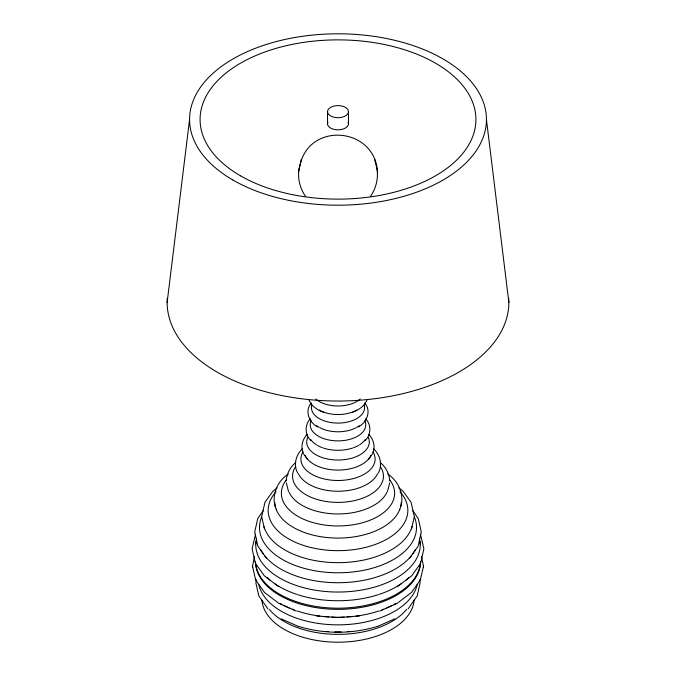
<?xml version="1.0" encoding="UTF-8"?>
<svg xmlns="http://www.w3.org/2000/svg" width="676" height="676" viewBox="0 0 676 676"><rect width="100%" height="100%" fill="white"/><g stroke="black" fill="none" stroke-linecap="round" stroke-linejoin="round"><path stroke-width="1.01" d="M296.249 611.087L278.951 603.423L264.493 592.438L255.612 579.839L252.503 566.209L254.531 556.466M261.688 516.489L264.95 502.276L273.045 491.072L277.109 488.013M376.16 165.874C379.236 176.166 376.464 187.869 370.389 196.522M167.141 302.383L189.567 119.5M255.739 544.552L256.474 538.637M305.611 196.522C299.536 187.869 296.764 176.166 299.84 165.874M300.043 165.012C309.6 121.41 374.724 127.232 377.504 171.772M256.381 579.814L255.866 582.78L258.815 595.945L267.814 608.755M286.159 481.025C286.725 473.876 290.114 466.913 295.826 462.536M372.873 452.776C375.543 446.506 373.482 439.155 368.834 434.398M389.655 482.951L387.509 491.528M399.778 509.222C405.431 496.505 398.941 481.219 387.678 474.045M411.523 528.852L414.118 517.478M420.878 562.474L423.877 548.751L420.489 534.234M379.751 611.087L397.049 603.423L411.507 592.438L420.387 579.839L423.497 566.209L421.469 556.466M298.496 171.772L301.335 159.333M420.387 579.839L420.582 578.986M423.294 567.096L423.497 566.209M366.899 400.319C364.254 406.437 358.255 410.222 352.188 412.402M255.511 534.234L252.123 548.751L255.122 562.474M372.62 453.638L368.631 459.334M378.247 473.099C382.903 465.206 380.14 454.847 373.625 448.872M311.121 403.293C304.301 410.949 309.363 422.889 317.771 426.953M310.445 418.74C304.555 424.562 304.775 434.778 310.757 440.49M307.166 434.398C302.518 439.155 300.457 446.506 303.127 452.776M263.37 510.439L257.708 518.661L254.725 531.995L257.902 546.2L266.606 558.435M365.243 440.49C371.225 434.778 371.445 424.562 365.555 418.74M409.394 558.435L418.098 546.2L421.275 531.995L418.292 518.661L412.63 510.439M420.109 564.046L411.616 575.876L397.623 586.481M408.186 608.755L417.185 595.945L420.134 582.78L419.619 579.814M302.375 448.872C295.86 454.847 293.097 465.206 297.753 473.099M288.322 474.045C277.059 481.219 270.569 496.505 276.222 509.222M358.229 426.953C366.637 422.889 371.699 410.949 364.879 403.293M378.146 626.204L394.776 618.836M377.698 626.322C351.951 634.215 324.049 634.215 298.302 626.322M359.615 615.904L338 617.543L316.385 615.904M323.812 412.402C317.745 410.222 311.746 406.437 309.101 400.319M281.224 618.836L297.854 626.204M380.174 462.536C385.886 466.913 389.275 473.876 389.841 481.025M398.891 488.013L402.955 491.072L411.05 502.276L414.312 516.489M278.377 586.481L264.384 575.876L255.891 564.046M307.369 459.334L303.38 453.638M288.491 491.528L286.345 482.951M252.503 566.209L252.706 567.096M255.418 578.986L255.612 579.839M374.665 159.333L375.957 165.012M261.882 517.478L264.477 528.852M419.526 538.637L420.261 544.552M486.433 119.5L508.859 302.383M364.533 403.023L364.533 407.772M348.47 111.658A10.47 6.042 0 0 1 332.761 116.897A10.47 6.042 0 0 1 332.761 106.428A10.47 6.042 0 0 1 348.47 111.658L348.47 123.776M327.53 111.658L327.53 123.776M311.467 403.023L311.467 407.772M389.731 479.952A56.632 32.693 0 0 1 338 525.953A56.632 32.693 0 0 1 286.269 479.952M406.8 609.262A76.16 43.974 0 0 1 338 634.367A76.16 43.974 0 0 1 269.2 609.262M417.176 584.765A79.861 46.103 0 0 1 338 624.852A79.861 46.103 0 0 1 258.824 584.765M414.092 600.136A76.16 43.974 0 0 1 338 642.2A76.16 43.974 0 0 1 261.908 600.136M395.68 603.499A81.568 47.092 0 0 1 393.99 604.445M392.249 605.366A81.568 47.092 0 0 1 386.706 607.969M383.791 609.169A81.568 47.092 0 0 1 381.805 609.921M378.788 610.977A81.568 47.092 0 0 1 356.176 616.106M353.185 616.47A81.568 47.092 0 0 1 347.126 616.994M344.076 617.154A81.568 47.092 0 0 1 331.924 617.154M328.874 616.994A81.568 47.092 0 0 1 322.815 616.47M319.824 616.106A81.568 47.092 0 0 1 297.212 610.977M294.195 609.921A81.568 47.092 0 0 1 292.209 609.169M289.294 607.969A81.568 47.092 0 0 1 283.751 605.366M282.01 604.445A81.568 47.092 0 0 1 280.32 603.499M349.678 631.418A77.309 44.633 0 0 1 347.557 631.587M341.177 631.891A77.309 44.633 0 0 1 334.823 631.891M328.443 631.587A77.309 44.633 0 0 1 326.322 631.418M508.707 298.277A170.859 98.645 0 0 1 338 401.029A170.859 98.645 0 0 1 167.293 298.277M377.554 473.732A40.949 23.643 0 0 1 338 491.249A40.949 23.643 0 0 1 298.446 473.732M380.537 466.922A45.444 26.237 0 0 1 338 502.395A45.444 26.237 0 0 1 295.463 466.922M373.034 451.99A37.112 21.429 0 0 1 338 480.492A37.112 21.429 0 0 1 302.966 451.99M364.305 405.769A26.533 15.32 0 0 1 338 423.083A26.533 15.32 0 0 1 311.695 405.769M356.759 410.053A26.533 15.32 0 0 1 319.241 410.053M420.472 561.731A82.472 47.616 0 0 1 338 609.346A82.472 47.616 0 0 1 255.528 561.731M370.752 455.582A33.901 19.57 0 0 1 338 470.09A33.901 19.57 0 0 1 305.248 455.582M365.302 439.459A29.245 16.883 0 0 1 359.556 444.825M358.677 445.349A29.245 16.883 0 0 1 353.548 447.715M352.618 448.036A29.245 16.883 0 0 1 323.381 448.036M322.452 447.715A29.245 16.883 0 0 1 317.323 445.349M316.444 444.825A29.245 16.883 0 0 1 310.698 439.459M420.092 541.459A82.261 47.497 0 0 1 338 592.041A82.261 47.497 0 0 1 255.908 541.459M415.343 549.757A80.934 46.728 0 0 1 412.774 553.881M411.557 555.495A80.934 46.728 0 0 1 338 582.729A80.934 46.728 0 0 1 264.443 555.495M263.226 553.881A80.934 46.728 0 0 1 260.657 549.757M408.786 577.583A82.523 47.641 0 0 1 405.862 580.202M400.91 583.929A82.523 47.641 0 0 1 379.261 594.356M378.332 594.66A82.523 47.641 0 0 1 297.668 594.66M296.739 594.356A82.523 47.641 0 0 1 275.09 583.929M270.138 580.202A82.523 47.641 0 0 1 267.214 577.583M420.345 563.64A82.523 47.641 0 0 1 338 608.18A82.523 47.641 0 0 1 255.655 563.64M364.803 420.717A27.75 16.021 0 0 1 338 440.887A27.75 16.021 0 0 1 311.197 420.717M412.09 526.494A75.129 43.374 0 0 1 338 562.669A75.129 43.374 0 0 1 263.91 526.494M414.261 516.667A78.517 45.334 0 0 1 338 572.783A78.517 45.334 0 0 1 261.739 516.667M359.269 425.736A26.803 15.472 0 0 1 356.953 427.257M356.117 427.722A26.803 15.472 0 0 1 319.883 427.722M319.047 427.257A26.803 15.472 0 0 1 316.731 425.736M399.938 491.722A69.831 40.315 0 0 1 338 550.67A69.831 40.315 0 0 1 276.061 491.722M401.231 502.513A63.248 36.521 0 0 1 400.471 507.279M399.862 509.163A63.248 36.521 0 0 1 338 538.079A63.248 36.521 0 0 1 276.138 509.163M275.529 507.279A63.248 36.521 0 0 1 274.769 502.513M386.925 492.28A50.658 29.245 0 0 1 338 513.954A50.658 29.245 0 0 1 289.075 492.28M360.257 399.009A26.533 15.32 0 0 1 315.743 399.009M368.226 437.287A31.29 18.066 0 0 1 338 460.026A31.29 18.066 0 0 1 307.774 437.287M348.115 122.212A10.47 6.042 0 0 1 338 129.817A10.47 6.042 0 0 1 327.885 122.212M240.479 175.802A137.912 79.624 0 0 0 471.214 140.109A137.912 79.624 0 0 0 302.307 42.588A137.912 79.624 0 0 0 240.479 175.802M233.043 180.095A148.433 85.7 0 0 0 481.38 141.681A148.433 85.7 0 0 0 299.578 36.724A148.433 85.7 0 0 0 233.043 180.095"/></g></svg>
